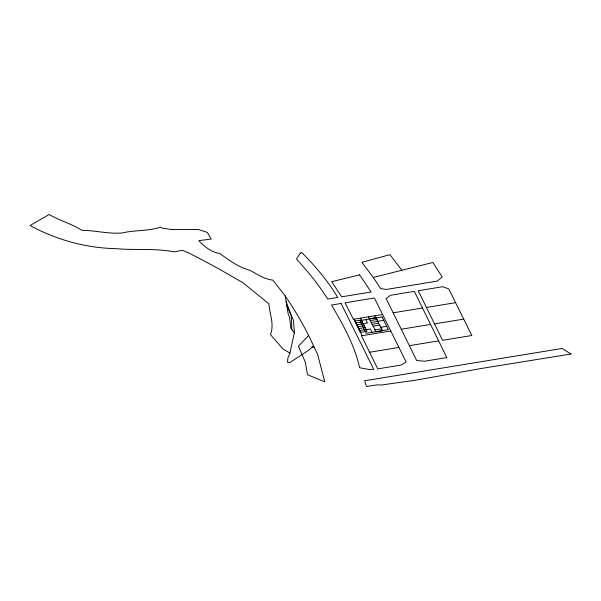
<?xml version="1.0" encoding="UTF-8"?>
<svg xmlns="http://www.w3.org/2000/svg" width="601" height="601" viewBox="0 0 601 601"><rect width="100%" height="100%" fill="white"/><g stroke="black" fill="none" stroke-linecap="round" stroke-linejoin="round"><path stroke-width="0.9" d="M289.93 353.027L294.437 332.488L293.431 320.183L286.85 305.841L285.175 295.902L272.846 280.119C264.365 279.277 257.055 274.026 249.648 270.187C238.191 267.16 229.004 260.083 219.523 253.359C211.402 252.337 204.302 246.5 198.803 240.678L211.161 239.033L207.322 232.399L198.6 229.567L170.969 229.469L162.045 228.064L160.662 227.095C148.274 231.332 134.909 229.898 122.153 232.97C108.638 234.135 95.319 230.423 81.871 230.296C71.527 223.745 59.679 220.627 49.177 214.504L30.05 225.518C56.366 239.822 85.935 248.025 115.91 248.656C135.345 250.444 154.833 248.048 174.147 251.834L182.501 250.316L189.668 253.367L216.18 267.37L242.669 282.553L268.91 303.828C269.564 313.88 274.604 324.743 270.427 334.592L283.184 349.166L289.93 353.027L287.864 358.098L287.541 362.328L289.922 362.508L308.553 350.315L313.564 345.906C305.684 328.379 296 311.776 285.175 295.902M308.546 335.621L298.404 346.184L305.368 362.283L307.449 374.671L324.758 381.86L317.583 354.282L313.564 345.906M373.251 277.437L432.833 262.487L442.223 277.008L437.212 281.11L386.278 289.457L380.749 288.593L372.733 276.7L361.892 262.306L389.944 254.674L401.851 270.262M382.567 314.496L353.38 319.274L345.034 302.821L374.385 297.968L406.156 362.057L401.047 365.062L377.751 368.879L361.486 335.779L390.748 330.986M393.152 312.805L416.666 360.48L424.456 361.239L446.828 357.58L414.329 291.365L390.425 295.279L386.15 298.622L393.152 312.805L422.495 307.997M426.447 307.442L455.581 302.664M354.958 321.054L361.471 319.98M369.292 318.703L375.805 317.636M355.882 322.932L362.395 321.866M370.216 320.581L376.729 319.514M356.806 324.81L367.459 322.97L365.814 319.619M371.14 322.467L377.661 321.392M383.746 320.295L377.886 321.257L376.241 317.906M357.73 326.696L364.251 325.629M372.064 324.345L378.585 323.278M358.654 328.574L365.175 327.507M359.578 330.452L366.099 329.386M364.559 329.949L370.419 328.987L372.064 332.338M380.846 327.275L386.706 326.32M381.627 328.875L374.844 329.987L375.768 331.865L382.281 330.798L381.357 328.92M401.258 329.228L430.556 324.427M434.523 323.894L463.717 319.108L471.838 335.508L442.576 340.301L418.236 290.726L442.591 286.73L448.722 288.826L463.717 319.108M369.592 352.246L398.899 347.438M409.356 345.673L438.625 340.88M311.987 346.972L314.24 347.303M294.302 332.916L290.899 328.191L289.509 317.268L288.277 314.331L286.85 305.841M382.491 330.633L379.779 325.111L372.988 326.223L368.368 316.825M374.881 315.75L379.509 325.156M373.266 326.178L375.114 329.941M360.547 318.102L367.023 331.271L360.51 332.338L354.034 319.169L362.14 335.674M286.114 301.454L291.275 315.487L291.876 329.543M300.387 253.013L296.488 258.971L308.328 272.486A533.943 308.268 0 0 1 324.668 294.37L327.77 299.08L337.717 297.457C327.876 280.907 315.337 266.16 301.777 252.563L300.387 253.013M359.631 274.86L331.707 281.666L341.691 296.811L371.14 291.996L359.631 274.86M570.95 354.019L481.724 368.413L415.231 380.253L381.139 385.046L377.21 384.85L366.512 386.496L364.612 380.779L562.13 348.46L570.95 354.019M341.067 303.475L331.534 305.045C343.179 324.795 354.582 345.162 359.616 367.744L368.571 369.352L373.777 369.435L341.067 303.475M382.101 316.945L359.954 320.573L366.204 333.3L388.351 329.671L382.101 316.945"/></g></svg>
